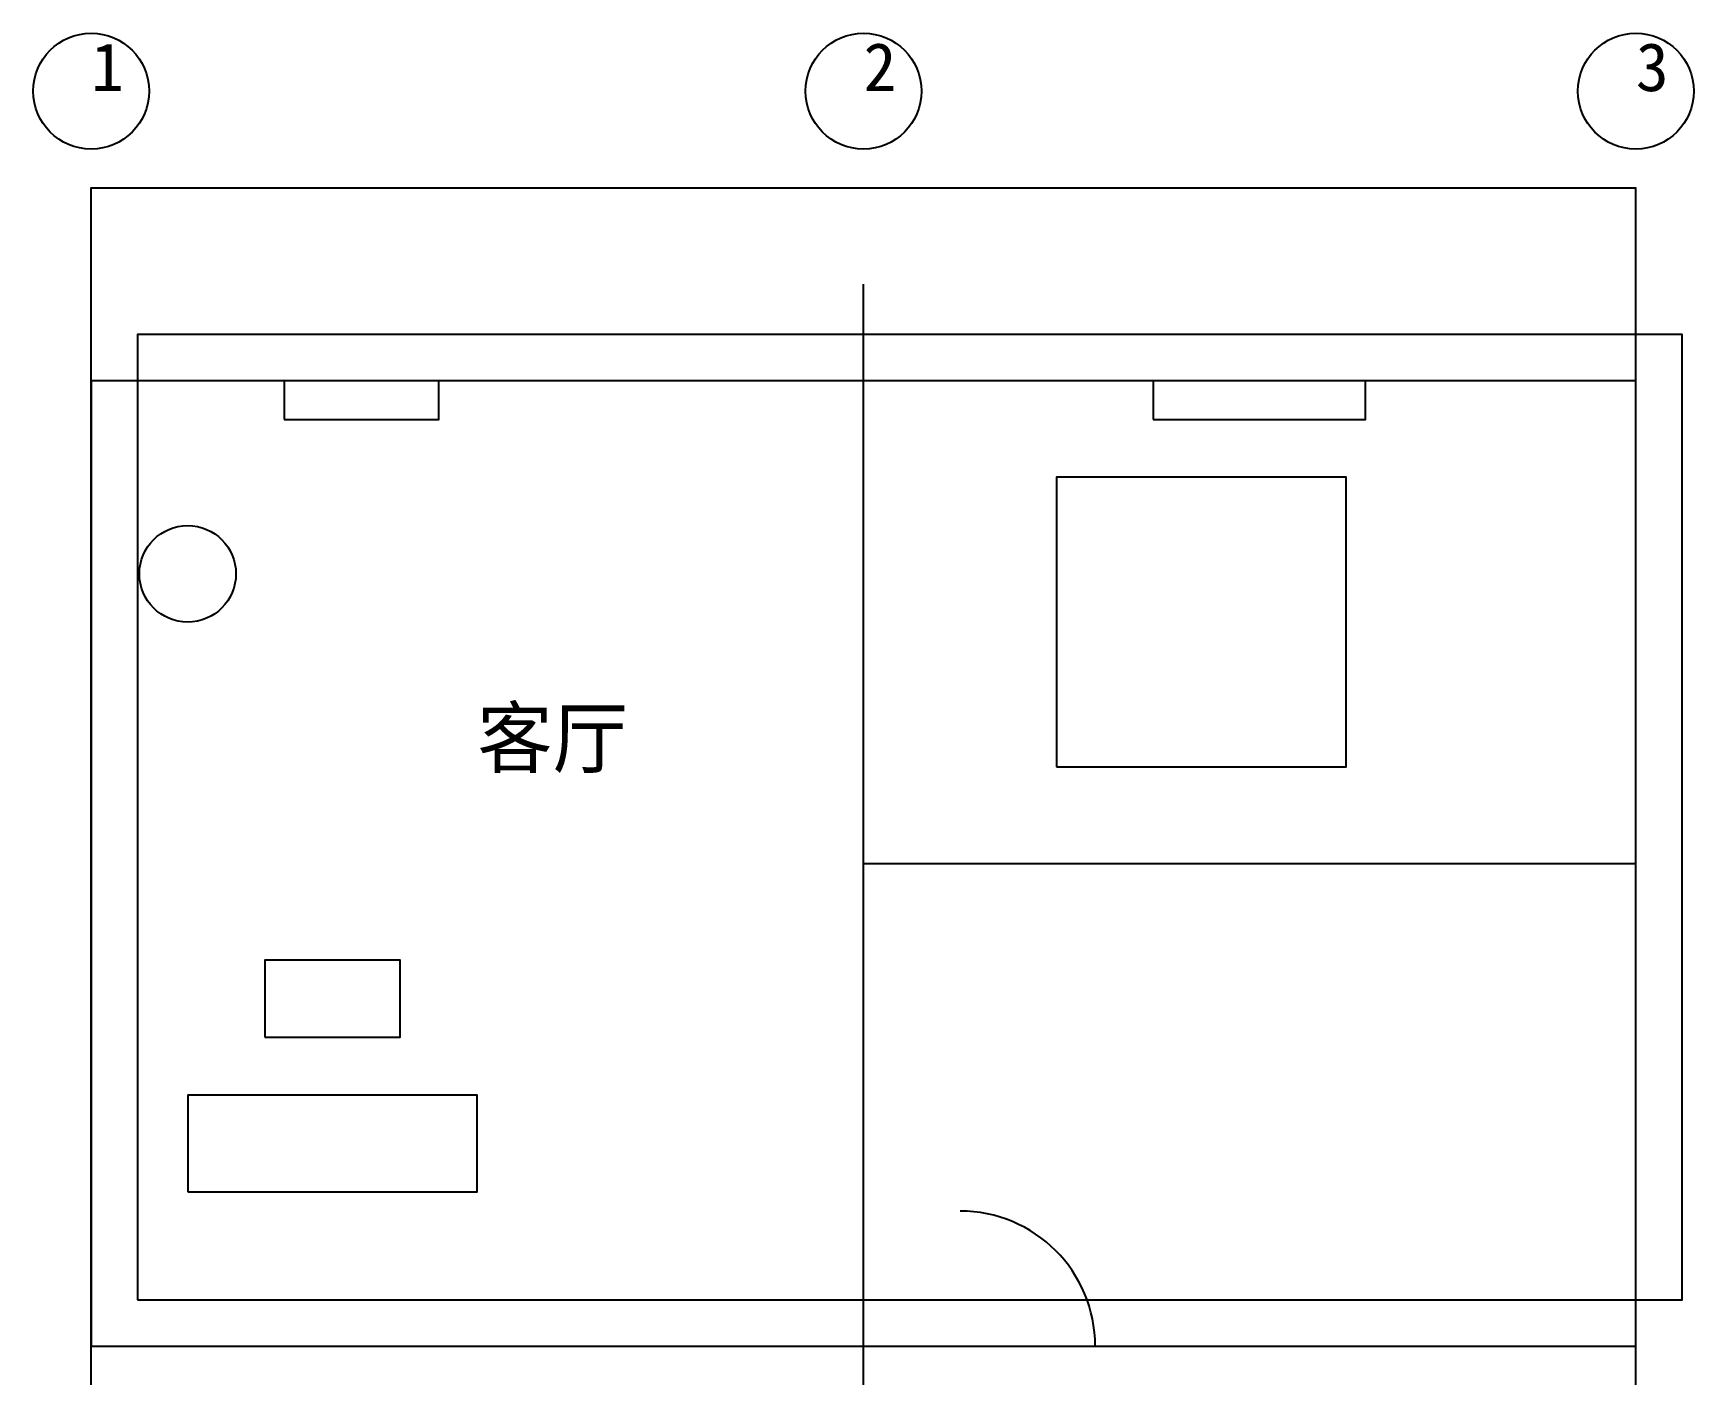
# Model space of a CAD drawing. Header units: millimetres. Extents: x 700 to 9300, y 800 to 7800.
import ezdxf

# ---------------------------------------------------------------- set-up
doc = ezdxf.new("R2010")
doc.units = ezdxf.units.MM
for name, color, linetype in [('A-AXIS-轴网', 7, 'Continuous'), ('A-DIM-标注', 7, 'Continuous'), ('A-DOOR-门', 7, 'Continuous'), ('A-FURN-家具', 7, 'Continuous'), ('A-WALL-墙体', 7, 'Continuous'), ('A-WINDOW-窗', 7, 'Continuous')]:
    doc.layers.add(name, color=color, linetype=linetype)
doc.styles.add('OpenSansCondensed-Light', font='OpenSansCondensed-Light.ttf')
doc.dimstyles.new('EZDXF', dxfattribs={"dimtxt": 0.25, "dimasz": 0.175, "dimexe": 0.375, "dimexo": 0.125, "dimgap": 0.1, "dimtad": 1, "dimlfac": 100, "dimzin": 12, "dimdsep": 46, "dimtxsty": 'OpenSansCondensed-Light', "dimblk": 'ARCHTICK', "dimcen": 2.5, "dimazin": 3, "dimtfac": 0.5, "dimtmove": 2, "dimatfit": 3})

# ---------------------------------------------------------------- blocks, each defined once
blk = doc.blocks.new('_ARCHTICK')
at = {"color": 0, "linetype": 'BYBLOCK', "const_width": 0.15}
blk.add_lwpolyline([(-0.5, -0.5), (0.5, 0.5)], dxfattribs=at)

msp = doc.modelspace()

# ---------------------------------------------------------------- linework, layer by layer
at = {"layer": 'A-AXIS-轴网'}
for p, q in [((1000, 800), (1000, 6500)), ((5000, 800), (5000, 6500)), ((9000, 800), (9000, 6500))]:
    msp.add_line(p, q, dxfattribs=at)
for centre in [(1000, 7500), (5000, 7500), (9000, 7500)]:
    msp.add_circle(centre, 300, dxfattribs=at)
at = {"layer": 'A-DOOR-门'}
msp.add_line((5500, 1000), (6200, 1000), dxfattribs=at)
msp.add_arc((5500, 1000), 700, 0, 90, dxfattribs=at)
at = {"layer": 'A-FURN-家具'}
for points in [[(6000, 4000), (7500, 4000), (7500, 5500), (6000, 5500)], [(1900, 2600), (2600, 2600), (2600, 3000), (1900, 3000)], [(1500, 1800), (3000, 1800), (3000, 2300), (1500, 2300)]]:
    msp.add_lwpolyline(points, close=True, dxfattribs=at)
msp.add_circle((1500, 5000), 250, dxfattribs=at)
at = {"layer": 'A-WALL-墙体'}
for points in [[(1240, 1240), (9240, 1240), (9240, 6240), (1240, 6240)], [(1000, 1000), (9000, 1000), (9000, 6000), (1000, 6000)]]:
    msp.add_lwpolyline(points, close=True, dxfattribs=at)
msp.add_lwpolyline([(5000, 1000), (5000, 3500), (9000, 3500)], dxfattribs=at)
at = {"layer": 'A-WINDOW-窗'}
for points in [[(2000, 5800), (2800, 5800), (2800, 6000), (2000, 6000)], [(6500, 5800), (7600, 5800), (7600, 6000), (6500, 6000)]]:
    msp.add_lwpolyline(points, close=True, dxfattribs=at)

# ---------------------------------------------------------------- texts
msp.add_text('客厅', height=300).set_placement((3000, 4000))
at = {"layer": 'A-AXIS-轴网'}
for s, p in [('1', (1000, 7500)), ('2', (5000, 7500)), ('3', (9000, 7500))]:
    msp.add_text(s, height=250, dxfattribs=at).set_placement(p)

# ---------------------------------------------------------------- dimensions: what is measured, and where the dimension line sits
at = {"layer": 'A-DIM-标注'}
msp.add_linear_dim(base=(1000, 7000), p1=(1000, 1000), p2=(9000, 1000), dimstyle='EZDXF', dxfattribs=at).render()

doc.saveas('drawing.dxf')
